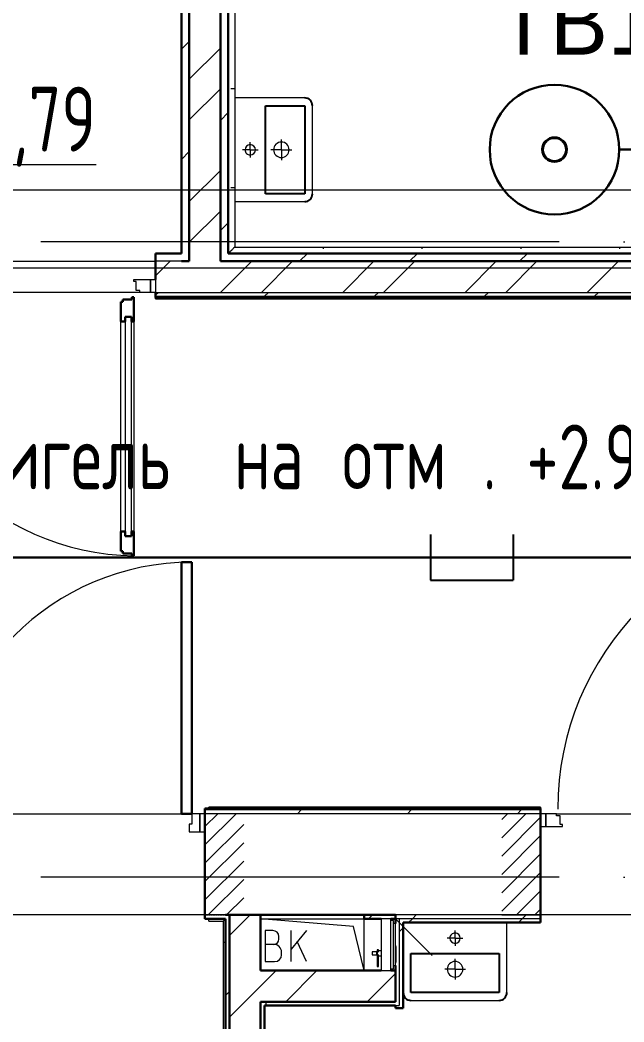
# Model space of a CAD drawing. Header units: millimetres. Extents: x -259793 to 503324, y -44556 to 93494.
# Drawn here: x -12671 to -10341, y -15932 to -12068 of the extents above; entities that cross this region are included whole.
import ezdxf
from ezdxf import colors
from ezdxf.entities.mleader import LeaderData, LeaderLine
from ezdxf.math import Vec2, Vec3

# ---------------------------------------------------------------- set-up
doc = ezdxf.new("R2010")
doc.units = ezdxf.units.MM
for name, pattern in [('ADSK_Линия сетки', [25, 20, -2.5, 0, -2.5]), ('ADSK_Сверху', [450, 300, -150]), ('ADSK_Штриховая_ш2 п1_5', [4.5, 3, -1.5])]:
    doc.linetypes.add(name, pattern=pattern)
doc.layers.add('PDF _06 ТВ кабель эфирный', color=5, linetype='Continuous')
doc.layers.add('Узлы', color=7, linetype='Continuous')
for name, color, linetype, lineweight in [('RC-Выноски', 7, 'Continuous', 0), ('RC-Линии_связи-Адресные', 5, 'Continuous', 30), ('Text', 7, 'Continuous', 15), ('Аннотация', 7, 'Continuous', 18), ('Двери', 252, 'Continuous', 9), ('Линии', 7, 'Continuous', 9), ('лс', 5, 'Continuous', 30), ('Марки помещений', 252, 'Continuous', 20), ('Оборудование', 8, 'Continuous', 18), ('Ограждение', 252, 'Continuous', 9), ('Оси', 252, 'Continuous', 9), ('Перекрытие', 252, 'Continuous', 18), ('Примечания', 7, 'Continuous', 25), ('Стены внутренние', 7, 'Continuous', 18), ('Стены наружные', 7, 'Continuous', 18), ('Стены штриховка', 7, 'Continuous', 9)]:
    doc.layers.add(name, color=color, linetype=linetype, lineweight=lineweight)
doc.layers.add('Двери открывание', color=7, linetype='Continuous', lineweight=9, true_color=0xc0c0c0)
doc.styles.add('GOST Common_3', font='', dxfattribs={"height": 3.5})
doc.styles.add('Mipgost_5', font='', dxfattribs={"height": 250})
doc.styles.get('GOST Common_3').set_extended_font_data('GOST 2.304 type A')
doc.styles.get('Mipgost_5').set_extended_font_data('Mipgost')
pattern_1 = [(0, (-32119.8, 96), (0, 600), []), (90, (-32119.8, 96), (-600, 4e-14), [])]

# ---------------------------------------------------------------- blocks, each defined once
blk = doc.blocks.new('РозеткаТВ')
at = {"layer": 'Text', "color": 3, "lineweight": 30}
blk.add_circle((-3.6, 3.2), 250, dxfattribs=at)
at = {"layer": 'Text', "color": 3, "lineweight": 40}
blk.add_circle((-3.6, 3.2), 45.8, dxfattribs=at)
blk = doc.blocks.new('FP_66-План 1 этажа смеж')
at = {"layer": 'Ограждение'}
for p, q in [((20621.6, -11667.2), (20621.6, -11659.7)), ((21002.6, -11667.2), (21002.6, -11659.7)), ((21383.6, -11667.2), (21383.6, -11659.7)), ((21764.6, -11667.2), (21764.6, -11659.7))]:
    blk.add_line(p, q, dxfattribs=at)
blk = doc.blocks.new('FP_67-План 1 этажа смеж')
at = {"layer": 'Ограждение'}
for p, q in [((20263.5, -11049), (20265.6, -11049)), ((20265.6, -11049), (20271.3, -11049)), ((20271.3, -11049), (20279, -11049)), ((20263.5, -11430), (20265.6, -11430)), ((20265.6, -11430), (20271.3, -11430)), ((20271.3, -11430), (20279, -11430))]:
    blk.add_line(p, q, dxfattribs=at)
blk = doc.blocks.new('FP_72-План 1 этажа смеж')
at = {"layer": 'Ограждение'}
for p, q in [((20621.6, -11667.2), (20621.6, -11659.7)), ((21002.6, -11667.2), (21002.6, -11659.7)), ((21383.6, -11667.2), (21383.6, -11659.7)), ((21764.6, -11667.2), (21764.6, -11659.7))]:
    blk.add_line(p, q, dxfattribs=at)
blk = doc.blocks.new('FP_73-План 1 этажа смеж')
at = {"layer": 'Ограждение'}
for p, q in [((20263.5, -11049), (20265.6, -11049)), ((20265.6, -11049), (20271.3, -11049)), ((20271.3, -11049), (20279, -11049)), ((20263.5, -11430), (20265.6, -11430)), ((20265.6, -11430), (20271.3, -11430)), ((20271.3, -11430), (20279, -11430))]:
    blk.add_line(p, q, dxfattribs=at)
blk = doc.blocks.new('1 этаж')
at = {"layer": 'Двери', "lineweight": 18, "true_color": 0x636466}
h = blk.add_hatch(dxfattribs=at)
h.set_pattern_fill('FP_2', color=251, style=0, pattern_type=2)
h.set_pattern_definition([(45, (-12490.8, -13943.73), (-35.3553, 35.3553), [])])
h.paths.add_polyline_path([(-11805.8, -14138.7), (-11805.8, -13748.7), (-11955.8, -13748.7), (-11955.8, -14138.7)])
h.paths.add_polyline_path([(-13175.8, -14138.7), (-13025.8, -14138.7), (-13025.8, -13748.7), (-13175.8, -13748.7)])
h = blk.add_hatch(dxfattribs=at)
h.set_pattern_fill('FP_2', color=251, style=0, pattern_type=2)
h.set_pattern_definition([(45, (-10170.8, -13943.73), (-35.3553, 35.3553), [])])
h.paths.add_polyline_path([(-9363.4, -14138.7), (-9280.8, -14138.7), (-9280.8, -13748.7), (-9430.8, -13748.7), (-9430.8, -14138.7)])
h.paths.add_polyline_path([(-10798.5, -14138.7), (-10660.8, -14138.7), (-10660.8, -13748.7), (-10810.8, -13748.7), (-10810.8, -14138.7)])
at = {"layer": 'Ограждение', "true_color": 0x636466}
h = blk.add_hatch(dxfattribs=at)
h.set_pattern_fill('FP_34', color=251, style=0, pattern_type=2)
h.set_pattern_definition([(0, (-32119.82, 96), (190.5, 190.5), [95.25, -285.75]), (90, (-32072.2, 48.37), (-190.5, 190.5), [95.25, -285.75])])
h.paths.add_polyline_path([(-11865.8, -11588.7), (-11863.8, -11586.7), (-11863.8, -5375.7), (-11865.8, -5373.7), (-11865.8, -11429)])
h = blk.add_hatch(dxfattribs=at)
h.set_pattern_fill('FP_25', color=251, style=0, pattern_type=2)
h.set_pattern_definition(pattern_1)
h.paths.add_polyline_path([(-8165.8, -11763.7), (-8165.8, -11758.7), (-12145.8, -11758.7), (-12145.8, -11763.7), (-8645.8, -11763.7)])
h = blk.add_hatch(dxfattribs=at)
h.set_pattern_fill('FP_26', color=251, style=0, pattern_type=2)
h.set_pattern_definition(pattern_1)
h.paths.add_polyline_path([(-11940.8, -13728.7), (-10660.8, -13728.7), (-10660.8, -13723.7), (-11940.8, -13723.7)])
h = blk.add_hatch(dxfattribs=at)
h.set_pattern_fill('FP_37', color=251, style=0, pattern_type=2)
h.set_pattern_definition([(0, (-37739.8, 576), (0, 600), []), (90, (-37739.8, 576), (-600, 4e-14), [])])
h.paths.add_polyline_path([(-11875.8, -20128.7), (-11875.8, -14153.7), (-11885.8, -14163.7), (-11885.8, -20118.7)])
at = {"color": 251, "lineweight": 18, "true_color": 0x636466}
for p, q in [((-11382.5, -14183.5), (-11740.8, -14153.7)), ((-11740.8, -14153.7), (-11340.8, -14153.7)), ((-11693.4, -14199.3), (-11723.4, -14199.3)), ((-11723.4, -14199.3), (-11723.4, -14319.3)), ((-11563.4, -14199.3), (-11623.4, -14270.8)), ((-11623.4, -14319.3), (-11623.4, -14199.3)), ((-11340.8, -14353.7), (-11382.5, -14183.5)), ((-11690.1, -14252.6), (-11723.4, -14252.6)), ((-11670.1, -14232.6), (-11670.1, -14222.6)), ((-11563.4, -14319.3), (-11599.4, -14242.1)), ((-11660.1, -14292.6), (-11660.1, -14282.6)), ((-11723.4, -14319.3), (-11686.7, -14319.3))]:
    blk.add_line(p, q, dxfattribs=at)
for centre, radius, start, end in [((-11693.4, -14222.6), 23.3, 0, 90), ((-11690.1, -14232.6), 20, 270, 0), ((-11690.1, -14282.6), 30, 0, 90), ((-11686.7, -14292.6), 26.7, 270, 0)]:
    blk.add_arc(centre, radius, start, end, dxfattribs=at)
at = {"layer": 'Двери', "color": 251, "true_color": 0x636466}
for p, q in [((-12229.8, -11688.7), (-12165.8, -11688.7)), ((-12229.8, -11696.7), (-12229.8, -11688.7)), ((-12220.8, -11696.7), (-12229.8, -11696.7)), ((-12220.8, -11730.7), (-12220.8, -11696.7)), ((-12165.8, -11688.7), (-12145.8, -11688.7)), ((-12165.8, -11738.7), (-12165.8, -11688.7)), ((-12165.8, -11688.7), (-12165.8, -11738.7)), ((-12145.8, -11688.7), (-12145.8, -11738.7)), ((-12206.8, -11730.7), (-12220.8, -11730.7)), ((-12206.8, -11738.7), (-12206.8, -11730.7)), ((-12165.8, -11738.7), (-12206.8, -11738.7)), ((-12145.8, -11738.7), (-12165.8, -11738.7)), ((-12279.8, -12660.7), (-12279.8, -11850.7)), ((-12262.8, -11832.7), (-12262.8, -12678.7)), ((-12238.8, -11832.7), (-12262.8, -11832.7)), ((-12238.8, -12678.7), (-12238.8, -11832.7)), ((-12229.8, -11850.7), (-12229.8, -12660.7)), ((-12262.8, -12678.7), (-12238.8, -12678.7)), ((-11975.8, -13748.7), (-12005.8, -13748.7)), ((-12005.8, -13748.7), (-12005.8, -13788.7)), ((-11975.8, -13818.7), (-11975.8, -13748.7)), ((-11955.8, -13748.7), (-11975.8, -13748.7)), ((-11975.8, -13748.7), (-11975.8, -13818.7)), ((-11955.8, -13818.7), (-11955.8, -13748.7)), ((-10660.8, -13748.7), (-10660.8, -13798.7)), ((-10640.8, -13748.7), (-10660.8, -13748.7)), ((-10640.8, -13798.7), (-10640.8, -13748.7)), ((-10599.8, -13748.7), (-10640.8, -13748.7)), ((-10640.8, -13748.7), (-10640.8, -13798.7)), ((-10599.8, -13756.7), (-10599.8, -13748.7)), ((-12005.8, -13788.7), (-12015.8, -13788.7)), ((-12015.8, -13788.7), (-12015.8, -13818.7)), ((-10585.8, -13756.7), (-10599.8, -13756.7)), ((-10585.8, -13790.7), (-10585.8, -13756.7)), ((-10576.8, -13790.7), (-10585.8, -13790.7)), ((-10576.8, -13798.7), (-10576.8, -13790.7)), ((-12015.8, -13818.7), (-11975.8, -13818.7)), ((-11975.8, -13818.7), (-11955.8, -13818.7)), ((-10660.8, -13798.7), (-10640.8, -13798.7)), ((-10640.8, -13798.7), (-10576.8, -13798.7))]:
    blk.add_line(p, q, dxfattribs=at)
at = {"layer": 'Двери', "color": 251, "lineweight": 30, "true_color": 0x636466}
for p, q in [((-12279.8, -11774.7), (-12271.8, -11774.7)), ((-12279.8, -11850.7), (-12279.8, -11774.7)), ((-12271.8, -11774.7), (-12271.8, -11765.7)), ((-12271.8, -11765.7), (-12237.8, -11765.7)), ((-12237.8, -11756.7), (-12229.8, -11756.7)), ((-12237.8, -11765.7), (-12237.8, -11756.7)), ((-12229.8, -11756.7), (-12229.8, -11850.7)), ((-12279.8, -11850.7), (-12262.8, -11850.7)), ((-12262.8, -11850.7), (-12262.8, -11832.7)), ((-12262.8, -11832.7), (-12238.8, -11832.7)), ((-12238.8, -11832.7), (-12238.8, -11850.7)), ((-12238.8, -11850.7), (-12229.8, -11850.7)), ((-12279.8, -12736.7), (-12279.8, -12660.7)), ((-12279.8, -12660.7), (-12262.8, -12660.7)), ((-12262.8, -12660.7), (-12262.8, -12678.7)), ((-12238.8, -12660.7), (-12229.8, -12660.7)), ((-12238.8, -12678.7), (-12238.8, -12660.7)), ((-12229.8, -12660.7), (-12229.8, -12754.7)), ((-12262.8, -12678.7), (-12238.8, -12678.7)), ((-12271.8, -12736.7), (-12279.8, -12736.7)), ((-12271.8, -12745.7), (-12271.8, -12736.7)), ((-12237.8, -12745.7), (-12271.8, -12745.7)), ((-12237.8, -12754.7), (-12237.8, -12745.7)), ((-12229.8, -12754.7), (-12237.8, -12754.7)), ((-12005.8, -12778.7), (-12045.8, -12778.7)), ((-12045.8, -12778.7), (-12045.8, -13748.7)), ((-12005.8, -13748.7), (-12005.8, -12778.7)), ((-12045.8, -13748.7), (-12005.8, -13748.7))]:
    blk.add_line(p, q, dxfattribs=at)
at = {"layer": 'Двери', "color": 251, "linetype": 'ADSK_Штриховая_ш2 п1_5', "true_color": 0x636466}
for p, q in [((-11805.8, -13748.7), (-11955.8, -13748.7)), ((-11955.8, -13748.7), (-11955.8, -14138.7)), ((-10660.8, -13748.7), (-10810.8, -13748.7)), ((-10660.8, -14138.7), (-10660.8, -13748.7)), ((-11955.8, -14138.7), (-11805.8, -14138.7)), ((-10810.8, -14138.7), (-10660.8, -14138.7))]:
    blk.add_line(p, q, dxfattribs=at)
at = {"layer": 'Двери', "color": 251, "true_color": 0x636466}
blk.add_arc((-12005.8, -13748.7), 970, 90, 180, dxfattribs=at)
at = {"layer": 'Двери открывание', "color": 251, "true_color": 0x636466}
for centre, radius, start, end in [((-12211.8, -11756.7), 998, 180, 268.9666), ((-9496.8, -13730.7), 1098, 90.9393, 180)]:
    blk.add_arc(centre, radius, start, end, dxfattribs=at)
at = {"layer": 'Линии', "color": 251, "linetype": 'ADSK_Сверху', "ltscale": 100, "true_color": 0x636466}
for p, q in [((-15070.8, -11343.7), (-4250.8, -11343.7)), ((-15070.8, -11643.7), (-4250.8, -11643.7))]:
    blk.add_line(p, q, dxfattribs=at)
at = {"layer": 'Оборудование', "color": 251, "true_color": 0x636466}
for p, q in [((-11239.4, -14153.7), (-11275.8, -14153.7)), ((-11275.8, -14153.7), (-11275.8, -14353.7)), ((-11238.5, -14352.8), (-11238.5, -14154.6)), ((-11228.8, -14160.7), (-11238.5, -14160.7)), ((-11227.8, -14345.8), (-11227.8, -14161.7)), ((-11220.8, -14172.7), (-11226.3, -14172.7)), ((-11220.8, -14153.7), (-11079.4, -14295.2)), ((-11220.8, -14334.7), (-11220.8, -14172.7)), ((-11228.8, -14181.7), (-11227.4, -14181.7)), ((-11227.3, -14181.7), (-11228.8, -14181.7)), ((-11293.7, -14281.1), (-11311.1, -14281.1)), ((-11311.1, -14281.1), (-11311.1, -14293.4)), ((-11311.1, -14293.4), (-11293.7, -14293.4)), ((-11291.7, -14279.2), (-11293.7, -14281.1)), ((-11293.7, -14281.1), (-11293.7, -14293.4)), ((-11293.7, -14293.4), (-11291.7, -14295.3)), ((-11275.8, -14277.6), (-11291.7, -14277.6)), ((-11291.7, -14277.6), (-11291.7, -14296.9)), ((-11286.2, -14274.1), (-11291.2, -14274.1)), ((-11291.2, -14274.1), (-11291.2, -14282.4)), ((-11291.2, -14292.1), (-11291.2, -14337.9)), ((-11286.2, -14282.4), (-11286.2, -14274.1)), ((-11286.2, -14337.9), (-11286.2, -14292.1)), ((-11218.8, -14257.2), (-11220.8, -14257.2)), ((-11218.8, -14261.2), (-11218.8, -14257.2)), ((-11218.8, -14261.2), (-11218.8, -14321.7)), ((-11291.7, -14296.9), (-11275.8, -14296.9)), ((-11227.4, -14325.7), (-11228.8, -14325.7)), ((-11227.4, -14325.7), (-11228.8, -14325.7)), ((-11220.8, -14325.7), (-11218.8, -14325.7)), ((-11218.8, -14325.7), (-11218.8, -14321.7)), ((-11291.2, -14337.9), (-11286.2, -14337.9)), ((-11275.8, -14353.7), (-11239.4, -14353.7)), ((-11238.5, -14346.7), (-11228.8, -14346.7)), ((-11226.3, -14334.7), (-11220.8, -14334.7))]:
    blk.add_line(p, q, dxfattribs=at)
for points, knots in [([(-11238.5, -14154.6), (-11238.5, -14154.6), (-11238.5, -14154.4), (-11238.6, -14154.3), (-11238.7, -14154.1), (-11238.8, -14154), (-11239, -14153.8), (-11239.2, -14153.8), (-11239.3, -14153.7), (-11239.4, -14153.7)], [-1, -1, -1, -1, -0.833333, -0.75, -0.583333, -0.458333, -0.333333, -0.166667, 0, 0, 0, 0]), ([(-11227.8, -14161.7), (-11227.8, -14161.6), (-11227.8, -14161.5), (-11227.9, -14161.3), (-11227.9, -14161.2), (-11228, -14161.1), (-11228.1, -14161), (-11228.3, -14160.8), (-11228.5, -14160.8), (-11228.7, -14160.7), (-11228.8, -14160.7)], [-1, -1, -1, -1, -0.833333, -0.75, -0.666667, -0.583333, -0.458333, -0.333333, -0.166667, 0, 0, 0, 0]), ([(-11226.3, -14172.7), (-11226.4, -14172.7), (-11226.6, -14172.7), (-11226.9, -14172.6), (-11227, -14172.5), (-11227.2, -14172.4), (-11227.4, -14172.3), (-11227.5, -14172.1), (-11227.6, -14172), (-11227.7, -14171.8), (-11227.8, -14171.5), (-11227.8, -14171.3), (-11227.8, -14171.2)], [-1, -1, -1, -1, -0.833333, -0.75, -0.666667, -0.583333, -0.5, -0.416667, -0.333333, -0.25, -0.166667, 0, 0, 0, 0]), ([(-11239.4, -14353.7), (-11239.3, -14353.7), (-11239.2, -14353.7), (-11239, -14353.6), (-11238.8, -14353.5), (-11238.7, -14353.4), (-11238.6, -14353.2), (-11238.5, -14353), (-11238.5, -14352.9), (-11238.5, -14352.8)], [0, 0, 0, 0, 0.166667, 0.333333, 0.458333, 0.583333, 0.708333, 0.833333, 1, 1, 1, 1]), ([(-11228.8, -14346.7), (-11228.7, -14346.7), (-11228.5, -14346.7), (-11228.3, -14346.6), (-11228.1, -14346.5), (-11228, -14346.4), (-11227.9, -14346.3), (-11227.9, -14346.1), (-11227.8, -14346), (-11227.8, -14345.9), (-11227.8, -14345.8)], [0, 0, 0, 0, 0.166667, 0.333333, 0.458333, 0.583333, 0.666667, 0.75, 0.833333, 1, 1, 1, 1]), ([(-11227.8, -14336.3), (-11227.8, -14336.1), (-11227.8, -14335.9), (-11227.7, -14335.7), (-11227.6, -14335.5), (-11227.5, -14335.3), (-11227.4, -14335.2), (-11227.2, -14335), (-11227, -14334.9), (-11226.9, -14334.8), (-11226.6, -14334.8), (-11226.4, -14334.7), (-11226.3, -14334.7)], [0, 0, 0, 0, 0.166667, 0.25, 0.333333, 0.416667, 0.5, 0.583333, 0.666667, 0.75, 0.833333, 1, 1, 1, 1])]:
    blk.add_open_spline(points, degree=3, knots=knots, dxfattribs=at)
at = {"layer": 'Ограждение', "color": 251, "true_color": 0x636466}
for p, q in [((-11863.8, -11586.7), (-11863.8, -5375.7)), ((-11840.8, -5398.7), (-11840.8, -10988.7)), ((-11840.8, -11388.7), (-11840.8, -11563.7)), ((-10022.7, -11586.7), (-11863.8, -11586.7)), ((-11840.8, -11563.7), (-10045.7, -11563.7)), ((-12145.8, -11763.7), (-12145.8, -11758.7)), ((-12145.8, -11763.7), (-8165.8, -11763.7)), ((-11940.8, -13728.8), (-11940.8, -13723.7)), ((-10660.8, -13723.7), (-11940.8, -13723.7)), ((-10660.8, -13723.7), (-10660.8, -13728.7)), ((-11940.8, -14163.7), (-11940.8, -14153.7)), ((-11940.8, -14163.7), (-11885.8, -14163.7)), ((-11875.8, -14153.7), (-11885.8, -14163.7)), ((-11885.8, -14163.7), (-11885.8, -20118.7))]:
    blk.add_line(p, q, dxfattribs=at)
blk.add_open_spline([(-11840.8, -11563.7), (-11842.9, -11565.7), (-11845.8, -11568.7), (-11849.6, -11572.6), (-11851.9, -11574.8), (-11853.6, -11576.5), (-11855.2, -11578.2), (-11856.7, -11579.7), (-11858.1, -11581), (-11859.4, -11582.3), (-11860.8, -11583.7), (-11862.1, -11585), (-11863.4, -11586.3), (-11863.8, -11586.7), (-11863.8, -11586.7)], degree=3, knots=[0, 0, 0, 0, 0.166667, 0.25, 0.333333, 0.375, 0.416667, 0.5, 0.541667, 0.583333, 0.666667, 0.75, 0.833333, 1, 1, 1, 1], dxfattribs=at)
at = {"layer": 'Оси', "color": 251, "linetype": 'ADSK_Линия сетки', "ltscale": 100, "true_color": 0x636466}
for p, q in [((4411.5, -11543.7), (-72528.1, -11543.7)), ((4411.5, -13993.7), (-72528.1, -13993.7))]:
    blk.add_line(p, q, dxfattribs=at)
at = {"layer": 'Перекрытие', "color": 251, "ltscale": 100, "true_color": 0x636466}
blk.add_line((-11740.8, -14153.7), (-11340.8, -14153.7), dxfattribs=at)
at = {"layer": 'Стены внутренние', "color": 251, "true_color": 0x636466}
for p, q in [((-12975.8, -13748.7), (-12045.8, -13748.7)), ((-12040.8, -13748.7), (-12005.8, -13748.7)), ((-10660.8, -13748.7), (-11955.8, -13748.7)), ((-10599.8, -13748.7), (-9491.8, -13748.7)), ((-11875.8, -14138.7), (-13025.8, -14138.7)), ((-9430.8, -14138.7), (-10660.8, -14138.7))]:
    blk.add_line(p, q, dxfattribs=at)
at = {"layer": 'Стены внутренние', "color": 251, "lineweight": 30, "true_color": 0x636466}
for p, q in [((-11955.8, -13748.7), (-11955.8, -14138.7)), ((-10660.8, -14138.7), (-10660.8, -13748.7)), ((-11740.8, -14138.7), (-11340.8, -14138.7))]:
    blk.add_line(p, q, dxfattribs=at)
at = {"layer": 'Стены наружные', "color": 251, "lineweight": 30, "true_color": 0x636466}
for p, q in [((-12015.8, -5343.7), (-12015.8, -11618.7)), ((-11895.8, -11618.7), (-11895.8, -5343.7)), ((-12045.8, -5373.7), (-12045.8, -11588.7)), ((-11865.8, -11588.7), (-11865.8, -5373.7)), ((-12145.8, -11588.7), (-12145.8, -11688.7)), ((-12045.8, -11588.7), (-12145.8, -11588.7)), ((-10020.7, -11588.7), (-11865.8, -11588.7)), ((-12015.8, -11618.7), (-12045.8, -11618.7)), ((-11895.8, -11618.7), (-9835.8, -11618.7)), ((-12145.8, -11738.7), (-12145.8, -11758.7)), ((-12145.8, -11758.7), (-8165.8, -11758.7)), ((-11955.8, -13728.7), (-11955.8, -13748.7)), ((-10660.8, -13728.7), (-11955.8, -13728.7)), ((-10660.8, -13748.7), (-10660.8, -13728.7)), ((-11955.8, -14138.7), (-11955.8, -14153.7)), ((-11740.8, -14138.7), (-11875.8, -14138.7)), ((-11860.8, -20143.7), (-11860.8, -14138.7)), ((-11740.8, -14353.7), (-11740.8, -14138.7)), ((-11340.8, -14138.7), (-11340.8, -14153.7)), ((-11220.8, -14138.7), (-11340.8, -14138.7)), ((-11220.8, -14138.7), (-11220.8, -14172.7)), ((-10660.8, -14168.7), (-10660.8, -14138.7)), ((-11955.8, -14153.7), (-11875.8, -14153.7)), ((-11875.8, -14153.7), (-11875.8, -20128.7)), ((-11340.8, -14153.7), (-11275.8, -14153.7)), ((-11239.2, -14153.7), (-11220.8, -14153.7)), ((-11190.8, -14168.7), (-10660.8, -14168.7)), ((-11190.8, -14498.7), (-11190.8, -14168.7)), ((-11275.8, -14353.7), (-11740.8, -14353.7)), ((-11220.8, -14353.7), (-11239.2, -14353.7)), ((-11220.8, -14334.7), (-11220.8, -14473.7)), ((-11740.8, -14473.7), (-11220.8, -14473.7)), ((-11740.8, -14473.7), (-11740.8, -19968.7)), ((-11220.8, -14473.7), (-11740.8, -14473.7)), ((-11725.8, -19963.7), (-11725.8, -14488.7)), ((-11725.8, -14488.7), (-11220.8, -14488.7)), ((-11220.8, -14488.7), (-11220.8, -14498.7)), ((-11220.8, -14498.7), (-11190.8, -14498.7))]:
    blk.add_line(p, q, dxfattribs=at)
at = {"layer": 'Стены наружные', "color": 251, "linetype": 'Continuous', "lineweight": 9, "true_color": 0x636466}
for p, q in [((-12045.8, -10801.3), (-12015.8, -10771.3)), ((-12015.8, -10916.6), (-11895.8, -10796.6)), ((-12015.8, -11073.7), (-11895.8, -10953.7)), ((-11895.8, -11075.5), (-11865.8, -11045.5)), ((-12045.8, -11225.5), (-12015.8, -11195.5)), ((-12015.8, -11388), (-11895.8, -11268)), ((-12015.8, -11545.2), (-11895.8, -11425.2)), ((-11895.8, -11499.8), (-11865.8, -11469.8)), ((-11590.5, -11618.7), (-11560.5, -11588.7)), ((-11166.2, -11618.7), (-11136.2, -11588.7)), ((-10742, -11618.7), (-10712, -11588.7)), ((-12145.8, -11675.2), (-12089.4, -11618.7)), ((-11895, -11738.7), (-11775, -11618.7)), ((-11737.9, -11738.7), (-11617.9, -11618.7)), ((-11423.6, -11738.7), (-11303.6, -11618.7)), ((-11266.4, -11738.7), (-11146.4, -11618.7)), ((-10952.1, -11738.7), (-10832.1, -11618.7)), ((-10795, -11738.7), (-10675, -11618.7)), ((-10480.7, -11738.7), (-10360.7, -11618.7)), ((-12145.8, -11749.8), (-12134.8, -11738.7)), ((-11725.5, -11753.7), (-11710.5, -11738.7)), ((-11301.2, -11753.7), (-11286.2, -11738.7)), ((-10877, -11753.7), (-10862, -11738.7)), ((-10452.7, -11753.7), (-10437.7, -11738.7)), ((-12084, -11758.7), (-12079, -11753.7)), ((-12013.3, -11758.7), (-12008.3, -11753.7)), ((-11942.6, -11758.7), (-11937.6, -11753.7)), ((-11871.9, -11758.7), (-11866.9, -11753.7)), ((-11801.2, -11758.7), (-11796.2, -11753.7)), ((-11730.5, -11758.7), (-11725.5, -11753.7)), ((-11659.8, -11758.7), (-11654.8, -11753.7)), ((-11589.1, -11758.7), (-11584.1, -11753.7)), ((-11518.4, -11758.7), (-11513.4, -11753.7)), ((-11447.6, -11758.7), (-11442.6, -11753.7)), ((-11376.9, -11758.7), (-11371.9, -11753.7)), ((-11306.2, -11758.7), (-11301.2, -11753.7)), ((-11235.5, -11758.7), (-11230.5, -11753.7)), ((-11164.8, -11758.7), (-11159.8, -11753.7)), ((-11094.1, -11758.7), (-11089.1, -11753.7)), ((-11023.4, -11758.7), (-11018.4, -11753.7)), ((-10952.7, -11758.7), (-10947.7, -11753.7)), ((-10882, -11758.7), (-10877, -11753.7)), ((-10811.2, -11758.7), (-10806.2, -11753.7)), ((-10740.5, -11758.7), (-10735.5, -11753.7)), ((-10669.8, -11758.7), (-10664.8, -11753.7)), ((-10599.1, -11758.7), (-10594.1, -11753.7)), ((-10528.4, -11758.7), (-10523.4, -11753.7)), ((-10457.7, -11758.7), (-10452.7, -11753.7)), ((-10387, -11758.7), (-10382, -11753.7)), ((-11937.7, -13733.7), (-11932.7, -13728.7)), ((-11867, -13733.7), (-11862, -13728.7)), ((-11796.3, -13733.7), (-11791.3, -13728.7)), ((-11725.6, -13733.7), (-11720.6, -13728.7)), ((-11654.9, -13733.7), (-11649.9, -13728.7)), ((-11599.2, -13748.7), (-11584.2, -13733.7)), ((-11584.2, -13733.7), (-11579.2, -13728.7)), ((-11513.5, -13733.7), (-11508.5, -13728.7)), ((-11442.7, -13733.7), (-11437.7, -13728.7)), ((-11372, -13733.7), (-11367, -13728.7)), ((-11301.3, -13733.7), (-11296.3, -13728.7)), ((-11230.6, -13733.7), (-11225.6, -13728.7)), ((-11174.9, -13748.7), (-11159.9, -13733.7)), ((-11159.9, -13733.7), (-11154.9, -13728.7)), ((-11089.2, -13733.7), (-11084.2, -13728.7)), ((-11018.5, -13733.7), (-11013.5, -13728.7)), ((-10947.8, -13733.7), (-10942.8, -13728.7)), ((-10877.1, -13733.7), (-10872.1, -13728.7)), ((-10806.3, -13733.7), (-10801.3, -13728.7)), ((-10750.6, -13748.7), (-10735.6, -13733.7)), ((-10735.6, -13733.7), (-10730.6, -13728.7)), ((-10664.9, -13733.7), (-10660.8, -13729.6)), ((-11860.8, -14219), (-11780.6, -14138.7)), ((-11324.1, -14153.7), (-11309.1, -14138.7)), ((-11155.6, -14153.7), (-11140.6, -14138.7)), ((-10731.4, -14153.7), (-10716.4, -14138.7)), ((-11170.6, -14168.7), (-11155.6, -14153.7)), ((-10746.4, -14168.7), (-10731.4, -14153.7)), ((-11205.8, -14203.9), (-11190.8, -14188.9)), ((-11740.8, -14413.3), (-11681.3, -14353.7)), ((-11644.1, -14473.7), (-11524.1, -14353.7)), ((-11329.8, -14473.7), (-11220.8, -14364.7)), ((-11875.8, -14449.6), (-11860.8, -14434.6)), ((-11860.8, -14533.3), (-11740.8, -14413.3)), ((-11719.8, -14488.7), (-11719.8, -14473.7))]:
    blk.add_line(p, q, dxfattribs=at)
at = {"layer": 'Стены наружные', "color": 251, "true_color": 0x636466}
for p, q in [((-13275.8, -11618.7), (-12145.8, -11618.7)), ((-12206.8, -11738.7), (-13214.8, -11738.7)), ((-10660.8, -14138.7), (-11220.8, -14138.7)), ((-11340.8, -14353.7), (-11340.8, -14153.7))]:
    blk.add_line(p, q, dxfattribs=at)
at = {"layer": 'Стены штриховка', "color": 251, "true_color": 0x636466}
for p, q in [((-12045.8, -11618.7), (-12145.8, -11618.7)), ((-12145.8, -11738.7), (-8165.8, -11738.7)), ((-12145.8, -11753.7), (-8165.8, -11753.7)), ((-10660.8, -13733.7), (-11955.8, -13733.7)), ((-10660.8, -14153.7), (-11220.8, -14153.7)), ((-11205.8, -14153.7), (-11205.8, -14488.7)), ((-11220.8, -14488.7), (-11205.8, -14488.7))]:
    blk.add_line(p, q, dxfattribs=at)
at = {"layer": 'Узлы', "color": 251, "lineweight": 9, "true_color": 0x636466}
for p, q in [((-11570.8, -10988.7), (-11840.8, -10988.7)), ((-11840.8, -10988.7), (-11840.8, -11188.7)), ((-11540.8, -11188.7), (-11540.8, -11018.7)), ((-11780.8, -11188.7), (-11780.8, -11158.7)), ((-11660.8, -11188.7), (-11660.8, -11148.7)), ((-11840.8, -11188.7), (-11840.8, -11388.7)), ((-11780.8, -11188.7), (-11810.8, -11188.7)), ((-11780.8, -11188.7), (-11750.8, -11188.7)), ((-11780.8, -11188.7), (-11780.8, -11218.7)), ((-11660.8, -11188.7), (-11700.8, -11188.7)), ((-11660.8, -11188.7), (-11620.8, -11188.7)), ((-11660.8, -11188.7), (-11660.8, -11228.7)), ((-11540.8, -11358.7), (-11540.8, -11188.7)), ((-11840.8, -11388.7), (-11570.8, -11388.7)), ((-10790.8, -14438.7), (-10790.8, -14168.7)), ((-10990.8, -14228.7), (-10990.8, -14198.7)), ((-10990.8, -14228.7), (-11020.8, -14228.7)), ((-10990.8, -14228.7), (-10990.8, -14258.7)), ((-10990.8, -14228.7), (-10960.8, -14228.7)), ((-10990.8, -14348.7), (-10990.8, -14308.7)), ((-10990.8, -14348.7), (-11030.8, -14348.7)), ((-10990.8, -14348.7), (-10990.8, -14388.7)), ((-10990.8, -14348.7), (-10950.8, -14348.7)), ((-11160.8, -14468.7), (-10990.8, -14468.7)), ((-10990.8, -14468.7), (-10820.8, -14468.7))]:
    blk.add_line(p, q, dxfattribs=at)
at = {"layer": 'Узлы', "color": 251, "true_color": 0x636466}
for p, q in [((-11721.7, -11018.7), (-11570.8, -11018.7)), ((-11721.7, -11358.7), (-11721.7, -11018.7)), ((-11570.8, -11018.7), (-11570.8, -11358.7)), ((-11570.8, -11358.7), (-11721.7, -11358.7)), ((-11160.8, -14438.7), (-11160.8, -14287.8)), ((-11160.8, -14287.8), (-10820.8, -14287.8)), ((-10820.8, -14287.8), (-10820.8, -14438.7)), ((-10820.8, -14438.7), (-11160.8, -14438.7))]:
    blk.add_line(p, q, dxfattribs=at)
for centre, start, end in [((-11570.8, -11018.7), 0, 90), ((-11570.8, -11358.7), 270, 0), ((-11160.8, -14438.7), 180, 270), ((-10820.8, -14438.7), 270, 0)]:
    blk.add_arc(centre, 30, start, end, dxfattribs=at)
at = {"layer": 'Узлы', "color": 251, "lineweight": 9, "true_color": 0x636466}
for centre, radius, start, end in [((-11660.8, -11188.7), 30, 90, 180), ((-11660.8, -11188.7), 30, 0, 90), ((-11780.8, -11188.7), 20, 90, 180), ((-11780.8, -11188.7), 20, 180, 270.0116), ((-11780.8, -11188.7), 20, 0, 90), ((-11780.8, -11188.7), 20, 270, 0), ((-11660.8, -11188.7), 30, 180, 270.0077), ((-11660.8, -11188.7), 30, 270, 0), ((-10990.8, -14228.7), 20, 90, 180.0116), ((-10990.8, -14228.7), 20, 0, 90), ((-10990.8, -14228.7), 20, 180, 270), ((-10990.8, -14228.7), 20, 270, 0), ((-10990.8, -14348.7), 30, 90, 180.0077), ((-10990.8, -14348.7), 30, 0, 90), ((-10990.8, -14348.7), 30, 180, 270), ((-10990.8, -14348.7), 30, 270, 0)]:
    blk.add_arc(centre, radius, start, end, dxfattribs=at)
at = {"layer": 'Ограждение', "color": 251, "true_color": 0x636466}
for name in ['FP_67-План 1 этажа смеж', 'FP_73-План 1 этажа смеж', 'FP_66-План 1 этажа смеж', 'FP_72-План 1 этажа смеж']:
    blk.add_blockref(name, (-32119.8, 96), dxfattribs=at)
at = {"layer": 'Аннотация', "color": 251, "true_color": 0x636466, "style": 'GOST Common_3', "width": 0.9}
for s, p in [('. +2.970 (h', (-10884.2, -12498)), ('Ригель', (-12902.3, -12498)), ('на', (-11842.7, -12498)), ('отм', (-11425.9, -12498))]:
    blk.add_text(s, height=250, dxfattribs=at).set_placement(p)
at = {"layer": 'Марки помещений', "color": 251, "true_color": 0x636466, "style": 'GOST Common_3', "width": 0.9}
blk.add_text('%%U13,79', height=250, dxfattribs=at).set_placement((-12916.2, -11195.5))

msp = doc.modelspace()

# ---------------------------------------------------------------- linework, layer by layer
at = {"layer": 'PDF _06 ТВ кабель эфирный', "color": 0, "lineweight": 25}
msp.add_line((-11087.52716, -14228.92285), (-10768.87758, -14228.92285), dxfattribs=at)
for points in [[(-11087.52716, -14052.55456), (-11087.52716, -14140.7387)], [(-10768.87758, -14052.55456), (-10768.87758, -14140.7387)], [(-11087.52716, -14140.7387), (-11087.52716, -14228.92285)], [(-10768.87758, -14140.7387), (-10768.87758, -14228.92285)]]:
    msp.add_lwpolyline(points, dxfattribs=at)
at = {"layer": 'RC-Линии_связи-Адресные', "color": 104}
msp.add_line((-10359.31387, -12568.05909), (-8822.97685, -12568.05909), dxfattribs=at)
at = {"layer": 'лс', "color": 104}
msp.add_line((-17373.7635, -14140.7387), (-8822.97685, -14140.7387), dxfattribs=at)

# ---------------------------------------------------------------- block references
msp.add_blockref('1 этаж', (-2, -1380.07963))
msp.add_blockref('РозеткаТВ', (-10605.7314, -12571.27633), dxfattribs=at)

# ---------------------------------------------------------------- texts
at = {"layer": 'Примечания', "lineweight": 25, "ltscale": 100, "insert": (-10830.64888, -11951.96023), "char_height": 250, "width": 3010.3388609, "attachment_point": 1, "style": 'Mipgost_5'}
msp.add_mtext('ТВ1.4', dxfattribs=at)

# ---------------------------------------------------------------- leaders
at = {"layer": 'RC-Выноски', "lineweight": 5}
ml = msp.add_multileader_mtext('Standard', dxfattribs=at)
ml.set_content('АЛ1.4', color=256, style='Mipgost_5')
ml.set_leader_properties()
ml.build(insert=Vec2(0, 0))
ml.multileader.update_dxf_attribs({"has_text_frame": 1, "text_left_attachment_type": 6, "text_right_attachment_type": 6, "dogleg_length": 2, "arrow_head_size": 404, "scale": 100})
ctx = ml.context
ctx.base_point, ctx.scale, ctx.char_height, ctx.arrow_head_size, ctx.landing_gap_size, ctx.plane_origin = Vec3(-16890.64, -15076.09982), 100, 252.5, 404, 101, Vec3(-494761.02858, -457176.87464)
ctx.left_attachment, ctx.right_attachment = 6, 6
notes = []
notes.append((ctx, [(1, (1, 1, 0), (-15825.81142, -15076.09982), (-1, 0), 202, [(0, [(-15484.50513, -14176.59508)], 0, [])])]))
ctx.mtext.insert, ctx.mtext.width, ctx.mtext.flow_direction = Vec3(-16789.64, -14773.09982), 642.6125, 5
for ctx, leaders in notes:
    for number, flags, end, landing, length, lines in leaders:
        leader = LeaderData()
        leader.index, (leader.has_last_leader_line, leader.has_dogleg_vector, leader.attachment_direction) = number, flags
        leader.last_leader_point, leader.dogleg_vector, leader.dogleg_length = Vec3(end), Vec3(landing), length
        for number, points, colour, breaks in lines:
            line = LeaderLine()
            line.index, line.vertices, line.color, line.breaks = number, Vec3.list(points), colors.encode_raw_color(colour), breaks
            leader.lines.append(line)
        ctx.leaders.append(leader)

doc.saveas('drawing.dxf')
